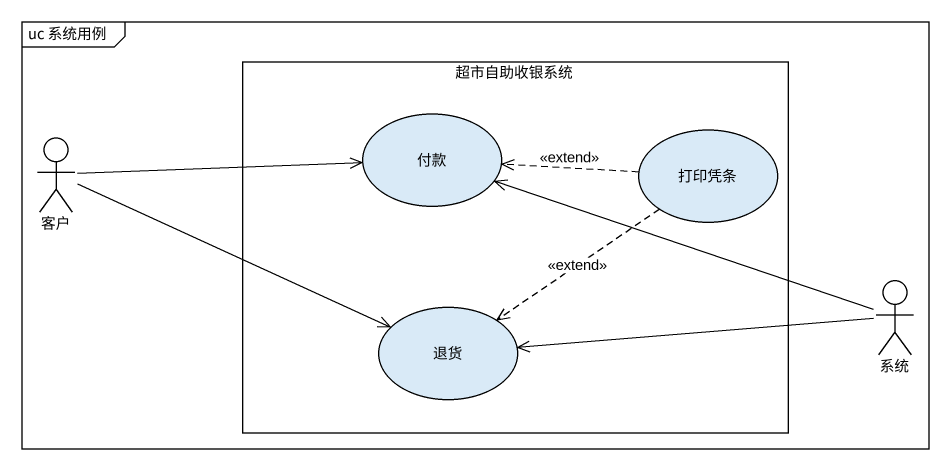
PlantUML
@startuml
mainframe uc 系统用例
rectangle 超市自助收银系统 {
  usecase 付款
  usecase 打印凭条
  usecase 退货
}
actor 客户
actor 系统
客户 -right-> 付款
客户 -right-> 退货
打印凭条 .left.> 付款 : <<extend>>
打印凭条 ..> 退货 : <<extend>>
系统 -left-> 付款
系统 -left-> 退货
@enduml
